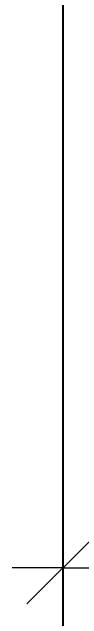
# Model space of a CAD drawing. Header units: millimetres. Extents: x 0 to 1680, y 0 to 594.
# Drawn here: x 931.83 to 933.2, y 219.99 to 231.89 of the extents above; entities that cross this region are included whole.
import ezdxf

# ---------------------------------------------------------------- set-up
doc = ezdxf.new("R2010")
doc.units = ezdxf.units.MM
doc.linetypes.add('K5LT_THIN', pattern=[0])
doc.layers.add('Системный слой', color=7, linetype='Continuous')
doc.styles.add('KDIMTEXTSTYLE', font='GOST_AU.SHX', dxfattribs={"width": 0.96, "oblique": 15, "height": 5})
doc.dimstyles.new('KDIMSTYLE (0.02)', dxfattribs={"dimtxt": 5, "dimasz": 1, "dimexe": 2, "dimexo": 0, "dimgap": 1, "dimtad": 1, "dimlfac": 50, "dimtxsty": 'KDIMTEXTSTYLE', "dimsah": 1, "dimcen": 0, "dimdle": 1, "dimadec": 0, "dimazin": 0, "dimtfac": 0.667, "dimtmove": 0, "dimatfit": 3, "dimfxl": 0, "dimtvp": 1, "dimtolj": 1, "dimtzin": 0, "dimarcsym": 0})

# ---------------------------------------------------------------- blocks, each defined once
blk = doc.blocks.new('KDIMARROW_03')
at = {"layer": 'Системный слой', "color": 0, "linetype": 'K5LT_THIN', "lineweight": 13}
for p, q in [((-0.707, -0.707), (0.707, 0.707)), ((0, 0), (-1, 0)), ((0, 0), (1, 0))]:
    blk.add_line(p, q, dxfattribs=at)

msp = doc.modelspace()

# ---------------------------------------------------------------- dimensions: what is measured, and where the dimension line sits
at = {"layer": 'Системный слой', "color": 7}
msp.add_linear_dim(base=(932.82548, 220.98709), p1=(1032.82548, 290.6174), p2=(932.82548, 278.99807), location=(982.82548, 220.98709), dimstyle='KDIMSTYLE (0.02)', override={"dimexo": 0, "dimpost": '\\H2.5;\\W0.965;\\Q0;<>', "dimblk1": 'KDIMARROW_03', "dimblk2": 'KDIMARROW_03', "dimse1": 0, "dimse2": 0, "dimclrt": 7, "dimtolj": 1}, dxfattribs=at).render()

doc.saveas('drawing.dxf')
